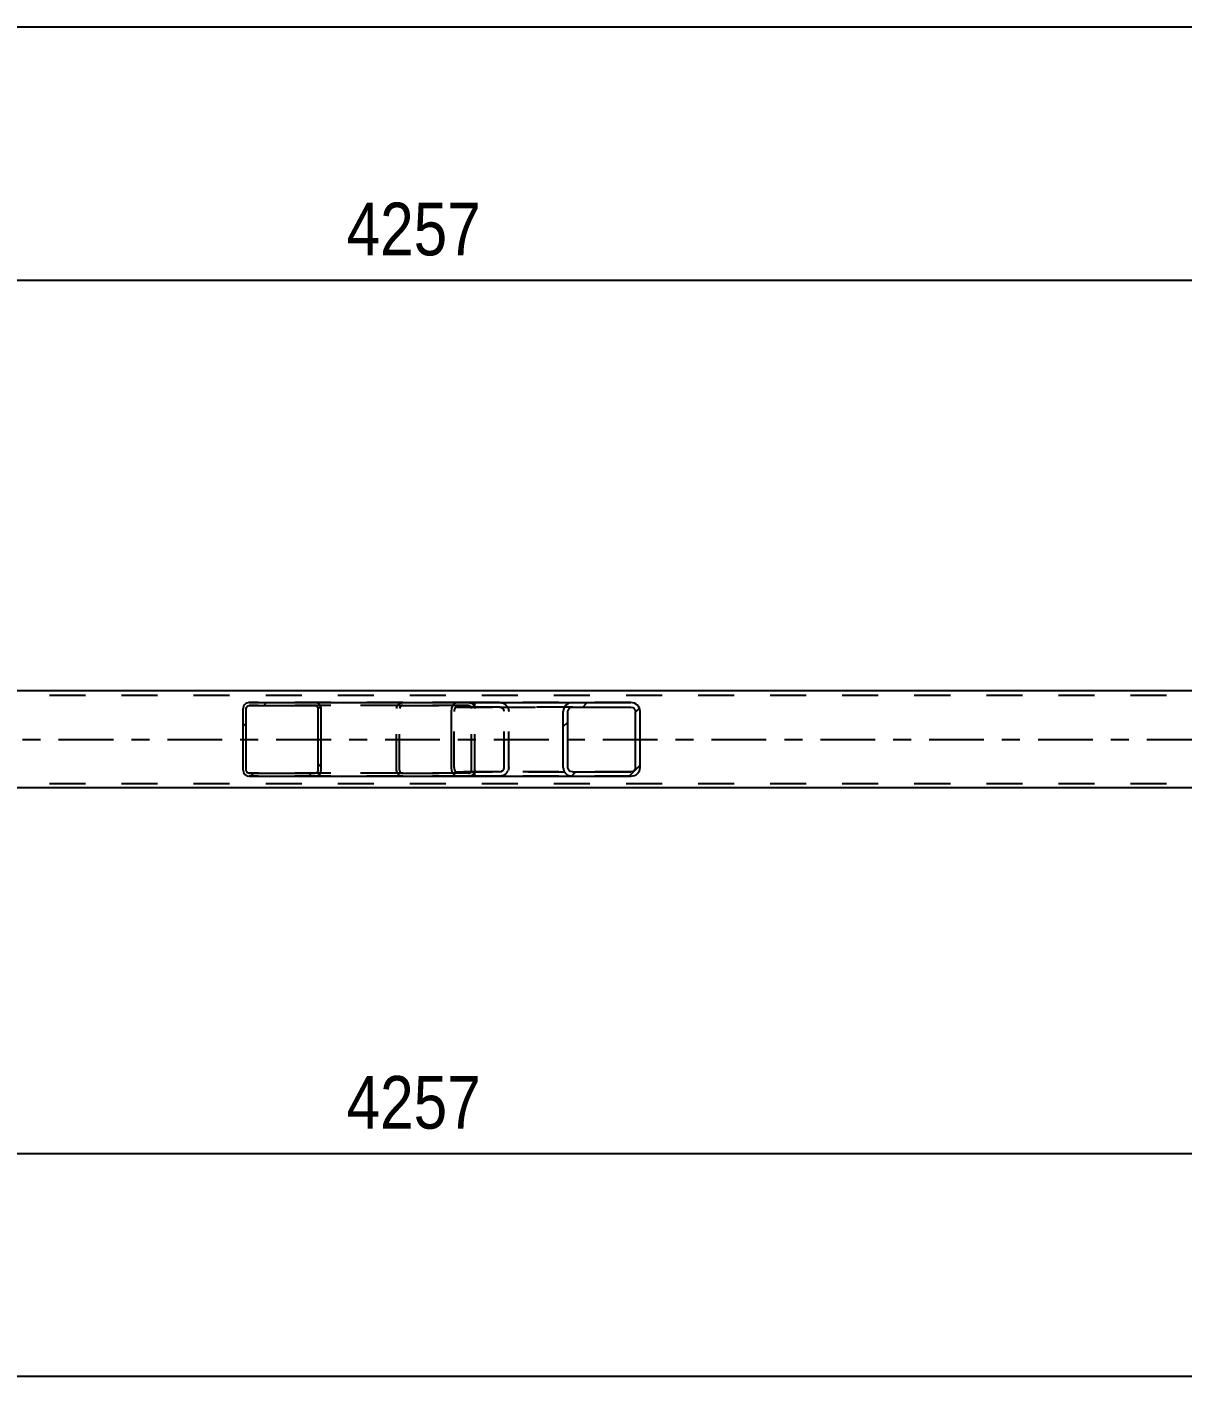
# Model space of a CAD drawing. Header units: millimetres. Extents: x 0 to 1757, y 0 to 560.
# Drawn here: x 1466.3 to 1529.1, y 156.7 to 230 of the extents above; entities that cross this region are included whole.
import ezdxf

# ---------------------------------------------------------------- set-up
doc = ezdxf.new("R2010")
doc.units = ezdxf.units.MM
doc.linetypes.add('DXK_LINE_DOT2', pattern=[3.9198, 1.9599, -1.9599])
doc.linetypes.add('DXK_LINE_DOT3', pattern=[5.9187, 2.979, -0.9799, 0.9799, -0.9799])
doc.styles.add('Arial Narrow', font='ARIALN.TTF', dxfattribs={"height": 0.2})

# ---------------------------------------------------------------- blocks, each defined once
blk = doc.blocks.new('Part-814276635-5243 - 5068')
at = {"linetype": 'Continuous'}
h = blk.add_hatch(dxfattribs=at)
h.set_pattern_fill('', scale=0.7, style=0, pattern_type=0)
h.set_pattern_definition([(45, (1499.6247, 192.9675), (-1.57154, 1.57154), [])])
h.paths.add_polyline_path([(1499.663, 192.784), (1499.625, 192.967), (1499.516, 193.123), (1499.353, 193.227), (1499.16, 193.264), (1495.976, 193.264), (1495.784, 193.227), (1495.62, 193.123), (1495.511, 192.967), (1495.473, 192.784), (1495.473, 189.744), (1495.511, 189.56), (1495.62, 189.404), (1495.784, 189.3), (1495.976, 189.264), (1499.16, 189.264), (1499.353, 189.3), (1499.516, 189.404), (1499.625, 189.56), (1499.663, 189.744)])
h.paths.add_polyline_path([(1499.392, 189.652), (1499.338, 189.574), (1499.256, 189.522), (1499.16, 189.504), (1495.976, 189.504), (1495.88, 189.522), (1495.798, 189.574), (1495.744, 189.652), (1495.725, 189.744), (1495.725, 192.784), (1495.744, 192.876), (1495.798, 192.953), (1495.88, 193.005), (1495.976, 193.024), (1499.16, 193.024), (1499.256, 193.005), (1499.338, 192.953), (1499.392, 192.876), (1499.412, 192.784), (1499.412, 189.744)])
at = {"color": 2, "linetype": 'Continuous'}
for p, q in [((1489.405, 192.784), (1489.425, 192.967)), ((1489.425, 192.967), (1489.484, 193.123)), ((1489.484, 193.123), (1489.572, 193.227)), ((1489.572, 193.227), (1489.675, 193.264)), ((1489.675, 193.264), (1495.976, 193.264)), ((1495.511, 192.967), (1495.473, 192.784)), ((1495.744, 192.876), (1495.798, 192.953)), ((1495.976, 193.264), (1495.784, 193.227)), ((1495.798, 192.953), (1495.88, 193.005)), ((1495.88, 193.005), (1495.976, 193.024)), ((1495.976, 193.264), (1499.16, 193.264)), ((1495.976, 193.024), (1499.16, 193.024)), ((1499.353, 193.227), (1499.16, 193.264)), ((1499.16, 193.024), (1499.256, 193.005)), ((1499.256, 193.005), (1499.338, 192.953)), ((1499.338, 192.953), (1499.392, 192.876)), ((1499.663, 192.784), (1499.625, 192.967)), ((1489.405, 189.744), (1489.405, 192.784)), ((1495.473, 189.744), (1495.473, 192.784)), ((1495.725, 192.784), (1495.744, 192.876)), ((1495.725, 189.744), (1495.725, 192.784)), ((1499.392, 192.876), (1499.412, 192.784)), ((1499.412, 189.744), (1499.412, 192.784)), ((1499.663, 189.744), (1499.663, 192.784)), ((1489.425, 189.56), (1489.405, 189.744)), ((1489.484, 189.404), (1489.425, 189.56)), ((1489.572, 189.3), (1489.484, 189.404)), ((1489.675, 189.264), (1489.572, 189.3)), ((1489.675, 189.264), (1495.976, 189.264)), ((1495.473, 189.744), (1495.511, 189.56)), ((1495.744, 189.652), (1495.725, 189.744)), ((1495.798, 189.574), (1495.744, 189.652)), ((1495.784, 189.3), (1495.976, 189.264)), ((1495.88, 189.522), (1495.798, 189.574)), ((1495.976, 189.504), (1495.88, 189.522)), ((1495.976, 189.504), (1499.16, 189.504)), ((1495.976, 189.264), (1499.16, 189.264)), ((1499.256, 189.522), (1499.16, 189.504)), ((1499.16, 189.264), (1499.353, 189.3)), ((1499.338, 189.574), (1499.256, 189.522)), ((1499.392, 189.652), (1499.338, 189.574)), ((1499.412, 189.744), (1499.392, 189.652)), ((1499.625, 189.56), (1499.663, 189.744))]:
    blk.add_line(p, q, dxfattribs=at)
at = {"color": 7, "linetype": 'DXK_LINE_DOT2'}
for p, q in [((1489.58, 192.953), (1489.55, 192.876)), ((1489.624, 193.005), (1489.58, 192.953)), ((1489.675, 193.024), (1489.624, 193.005)), ((1492.01, 193.264), (1489.675, 193.264)), ((1495.976, 193.024), (1489.675, 193.024)), ((1489.675, 193.024), (1492.01, 193.024)), ((1490.668, 193.024), (1490.668, 193.264)), ((1499.16, 193.264), (1492.01, 193.264)), ((1492.01, 193.264), (1492.202, 193.227)), ((1492.01, 193.024), (1499.16, 193.024)), ((1492.106, 193.005), (1492.01, 193.024)), ((1492.188, 192.953), (1492.106, 193.005)), ((1492.242, 192.876), (1492.188, 192.953)), ((1492.475, 192.967), (1492.513, 192.784)), ((1489.55, 192.876), (1489.54, 192.784)), ((1489.54, 189.744), (1489.54, 192.784)), ((1492.261, 192.784), (1492.242, 192.876)), ((1492.261, 189.744), (1492.261, 192.784)), ((1492.513, 189.744), (1492.513, 192.784)), ((1489.54, 189.744), (1489.55, 189.652)), ((1489.55, 189.652), (1489.58, 189.574)), ((1489.58, 189.574), (1489.624, 189.522)), ((1489.624, 189.522), (1489.675, 189.504)), ((1492.01, 189.504), (1489.675, 189.504)), ((1489.675, 189.504), (1495.976, 189.504)), ((1492.01, 189.264), (1489.675, 189.264)), ((1490.668, 189.264), (1490.668, 189.504)), ((1492.01, 189.504), (1492.106, 189.522)), ((1499.16, 189.504), (1492.01, 189.504)), ((1492.202, 189.3), (1492.01, 189.264)), ((1499.16, 189.264), (1492.01, 189.264)), ((1492.106, 189.522), (1492.188, 189.574)), ((1492.188, 189.574), (1492.242, 189.652)), ((1492.242, 189.652), (1492.261, 189.744)), ((1492.513, 189.744), (1492.475, 189.56))]:
    blk.add_line(p, q, dxfattribs=at)
for centre, start, end in [((1492.025, 192.768), 23.84956, 68.80605), ((1492.025, 189.759), 291.19424, 336.15074)]:
    blk.add_arc(centre, 0.492, start, end, dxfattribs=at)
at = {"color": 2, "linetype": 'Continuous'}
for centre, start, end in [((1495.961, 192.769), 111.19425, 156.15073), ((1499.175, 192.769), 23.84954, 68.80604), ((1495.961, 189.759), 203.84954, 248.80604), ((1499.175, 189.759), 291.19425, 336.15073)]:
    blk.add_arc(centre, 0.492, start, end, dxfattribs=at)
blk = doc.blocks.new('Part-814276635-5244 - 5068')
at = {"linetype": 'Continuous'}
h = blk.add_hatch(dxfattribs=at)
h.set_pattern_fill('', scale=0.7, style=0, pattern_type=0)
h.set_pattern_definition([(45, (1482.2925, 193.0662), (-1.57154, 1.57154), [])])
h.paths.add_polyline_path([(1482.318, 192.944), (1482.293, 193.066), (1482.219, 193.17), (1482.108, 193.239), (1481.978, 193.264), (1478.402, 193.264), (1478.272, 193.239), (1478.161, 193.17), (1478.088, 193.066), (1478.062, 192.944), (1478.062, 189.584), (1478.088, 189.461), (1478.162, 189.357), (1478.272, 189.288), (1478.402, 189.264), (1481.978, 189.264), (1482.108, 189.288), (1482.219, 189.357), (1482.293, 189.461), (1482.318, 189.584)])
h.paths.add_polyline_path([(1482.135, 189.522), (1482.098, 189.471), (1482.043, 189.436), (1481.978, 189.424), (1478.402, 189.424), (1478.337, 189.436), (1478.282, 189.471), (1478.245, 189.522), (1478.232, 189.584), (1478.232, 192.944), (1478.245, 193.005), (1478.282, 193.057), (1478.337, 193.092), (1478.402, 193.104), (1481.978, 193.104), (1482.043, 193.092), (1482.098, 193.057), (1482.135, 193.005), (1482.148, 192.944), (1482.148, 189.584)])
at = {"color": 2, "linetype": 'Continuous'}
for p, q in [((1478.088, 193.066), (1478.062, 192.944)), ((1478.062, 189.584), (1478.062, 192.944)), ((1478.232, 192.944), (1478.245, 193.005)), ((1478.232, 189.584), (1478.232, 192.944)), ((1478.245, 193.005), (1478.282, 193.057)), ((1478.402, 193.264), (1478.272, 193.239)), ((1478.282, 193.057), (1478.337, 193.092)), ((1478.337, 193.092), (1478.402, 193.104)), ((1478.402, 193.264), (1481.978, 193.264)), ((1478.402, 193.104), (1481.978, 193.104)), ((1481.978, 193.264), (1489.675, 193.264)), ((1482.108, 193.239), (1481.978, 193.264)), ((1481.978, 193.104), (1482.043, 193.092)), ((1482.043, 193.092), (1482.098, 193.057)), ((1482.098, 193.057), (1482.135, 193.005)), ((1482.135, 193.005), (1482.148, 192.944)), ((1482.148, 189.584), (1482.148, 192.944)), ((1482.318, 192.944), (1482.293, 193.066)), ((1482.318, 189.584), (1482.318, 192.944)), ((1478.062, 189.584), (1478.088, 189.461)), ((1478.245, 189.522), (1478.232, 189.584)), ((1478.282, 189.471), (1478.245, 189.522)), ((1478.272, 189.288), (1478.402, 189.264)), ((1478.337, 189.436), (1478.282, 189.471)), ((1478.402, 189.424), (1478.337, 189.436)), ((1478.402, 189.424), (1481.978, 189.424)), ((1478.402, 189.264), (1481.978, 189.264)), ((1482.043, 189.436), (1481.978, 189.424)), ((1481.978, 189.264), (1482.108, 189.288)), ((1481.978, 189.264), (1489.676, 189.264)), ((1482.098, 189.471), (1482.043, 189.436)), ((1482.135, 189.522), (1482.098, 189.471)), ((1482.148, 189.584), (1482.135, 189.522)), ((1482.293, 189.461), (1482.318, 189.584))]:
    blk.add_line(p, q, dxfattribs=at)
at = {"color": 7, "linetype": 'DXK_LINE_DOT2'}
for p, q in [((1486.752, 193.264), (1478.402, 193.264)), ((1486.752, 193.104), (1478.402, 193.104)), ((1490.327, 193.104), (1481.978, 193.104)), ((1486.411, 192.944), (1486.437, 193.066)), ((1486.411, 189.584), (1486.411, 192.944)), ((1486.594, 193.005), (1486.581, 192.944)), ((1486.581, 189.584), (1486.581, 192.944)), ((1486.631, 193.057), (1486.594, 193.005)), ((1486.621, 193.239), (1486.752, 193.264)), ((1486.631, 193.057), (1486.646, 193.066)), ((1486.646, 193.066), (1486.686, 193.092)), ((1486.686, 193.092), (1486.752, 193.104)), ((1490.327, 193.264), (1486.752, 193.264)), ((1486.752, 193.104), (1490.327, 193.104)), ((1490.327, 193.264), (1490.457, 193.239)), ((1490.392, 193.092), (1490.327, 193.104)), ((1490.448, 193.057), (1490.392, 193.092)), ((1490.484, 193.005), (1490.448, 193.057)), ((1490.497, 192.944), (1490.484, 193.005)), ((1490.497, 189.584), (1490.497, 192.944)), ((1490.642, 193.066), (1490.663, 192.967)), ((1490.663, 192.967), (1490.668, 192.944)), ((1490.668, 189.584), (1490.668, 192.944)), ((1486.752, 189.424), (1478.402, 189.424)), ((1486.752, 189.264), (1478.402, 189.264)), ((1490.327, 189.424), (1481.978, 189.424)), ((1486.437, 189.461), (1486.411, 189.584)), ((1486.581, 189.584), (1486.594, 189.522)), ((1486.594, 189.522), (1486.631, 189.471)), ((1486.752, 189.264), (1486.621, 189.288)), ((1486.631, 189.471), (1486.646, 189.461)), ((1486.646, 189.461), (1486.686, 189.436)), ((1486.686, 189.436), (1486.752, 189.424)), ((1486.752, 189.424), (1490.327, 189.424)), ((1490.327, 189.264), (1486.752, 189.264)), ((1490.327, 189.424), (1490.392, 189.436)), ((1490.458, 189.288), (1490.327, 189.264)), ((1490.392, 189.436), (1490.448, 189.471)), ((1490.448, 189.471), (1490.484, 189.522)), ((1490.484, 189.522), (1490.497, 189.584)), ((1490.668, 189.584), (1490.642, 189.461))]:
    blk.add_line(p, q, dxfattribs=at)
at = {"color": 2, "linetype": 'Continuous'}
for centre, start, end in [((1478.389, 192.93), 110.75846, 155.6802), ((1481.991, 192.93), 24.32013, 69.24184), ((1478.389, 189.598), 204.32013, 249.24184), ((1481.991, 189.598), 290.75846, 335.6802)]:
    blk.add_arc(centre, 0.331, start, end, dxfattribs=at)
at = {"color": 7, "linetype": 'DXK_LINE_DOT2'}
for centre, start, end in [((1486.739, 192.93), 110.75847, 155.6802), ((1490.34, 192.93), 24.3201, 69.24183), ((1486.739, 189.598), 204.3201, 249.24183), ((1490.34, 189.598), 290.75847, 335.6802)]:
    blk.add_arc(centre, 0.331, start, end, dxfattribs=at)
blk = doc.blocks.new('Part-814276635-5330 - 5068')
at = {"color": 7, "linetype": 'DXK_LINE_DOT2'}
for p, q in [((1668.936, 193.904), (1095.154, 193.903)), ((1095.154, 193.663), (1668.936, 193.664)), ((1095.154, 193.663), (1668.936, 193.664)), ((1095.154, 188.863), (1668.936, 188.864)), ((1095.154, 188.863), (1668.936, 188.864)), ((1668.936, 188.624), (1095.154, 188.623))]:
    blk.add_line(p, q, dxfattribs=at)
at = {"color": 2, "linetype": 'Continuous'}
for p, q in [((1571.685, 193.904), (1407.417, 193.904)), ((1571.685, 188.624), (1407.417, 188.624))]:
    blk.add_line(p, q, dxfattribs=at)
at = {"color": 7, "linetype": 'DXK_LINE_DOT3'}
blk.add_line((1095.154, 191.263), (1668.936, 191.264), dxfattribs=at)
blk = doc.blocks.new('StraightDimension-814276635-5384 - 5068')
at = {"color": 7, "linetype": 'Continuous'}
blk.add_line((1402.217, 216.234), (1572.485, 216.234), dxfattribs=at)
at = {"color": 0}
blk.add_wipeout([(1491.607, 216.984), (1491.607, 221.184), (1483.095, 221.184), (1483.095, 216.984)], dxfattribs=at)
at = {"color": 3, "style": 'Arial Narrow'}
blk.add_text('4257', height=2.8633, dxfattribs=at).set_placement((1483.695, 217.584))
blk = doc.blocks.new('StraightDimension-814276635-5456 - 5068')
at = {"color": 7, "linetype": 'Continuous'}
blk.add_line((1078.701, 156.652), (1677.556, 156.652), dxfattribs=at)
blk = doc.blocks.new('StraightDimension-814276635-5401 - 5068')
at = {"color": 7, "linetype": 'Continuous'}
blk.add_line((1402.217, 168.751), (1572.485, 168.751), dxfattribs=at)
at = {"color": 0}
blk.add_wipeout([(1491.607, 169.501), (1491.607, 173.701), (1483.095, 173.701), (1483.095, 169.501)], dxfattribs=at)
at = {"color": 3, "style": 'Arial Narrow'}
blk.add_text('4257', height=2.8633, dxfattribs=at).set_placement((1483.695, 170.101))
blk = doc.blocks.new('StraightDimension-814276635-9092 - 5068')
at = {"color": 7, "linetype": 'Continuous'}
blk.add_line((1079.341, 230.001), (1677.556, 230.001), dxfattribs=at)

msp = doc.modelspace()

# ---------------------------------------------------------------- block references
for name in ['StraightDimension-814276635-5384 - 5068', 'Part-814276635-5330 - 5068', 'Part-814276635-5244 - 5068', 'Part-814276635-5243 - 5068', 'StraightDimension-814276635-5456 - 5068']:
    msp.add_blockref(name, (0, 0))

# ---------------------------------------------------------------- next in the draw order: block references
for name in ['StraightDimension-814276635-9092 - 5068', 'StraightDimension-814276635-5401 - 5068']:
    msp.add_blockref(name, (0, 0))

doc.saveas('drawing.dxf')
